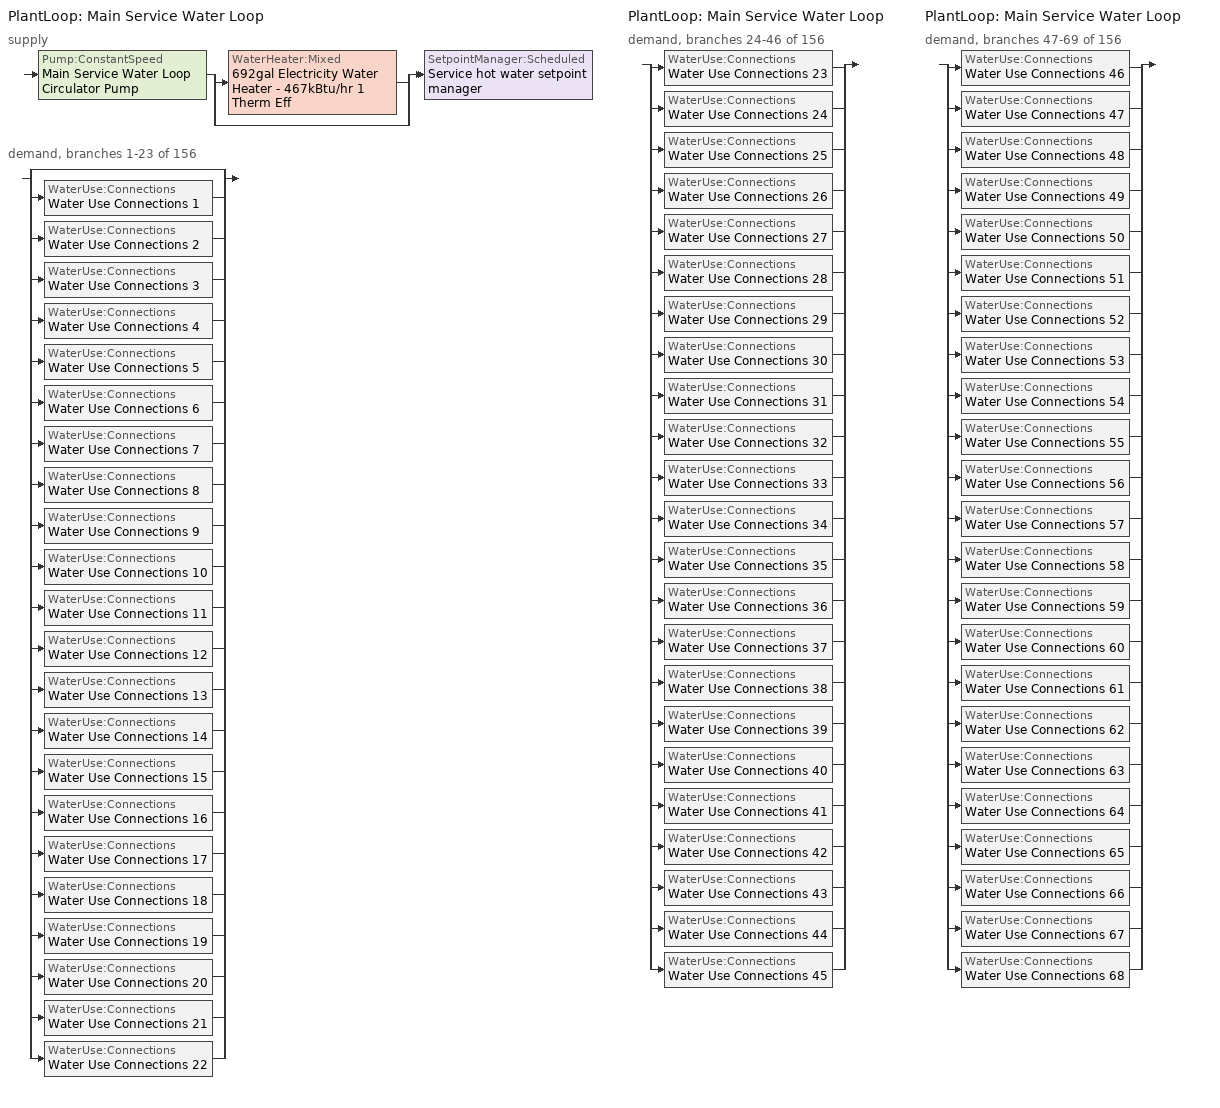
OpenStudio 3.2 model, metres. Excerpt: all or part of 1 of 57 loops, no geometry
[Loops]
PlantLoop 'Main Service Water Loop'
 supply: Pump:ConstantSpeed 'Main Service Water Loop Circulator Pump' > split
  | WaterHeater:Mixed '692gal Electricity Water Heater - 467kBtu/hr 1 Therm Eff'
  | bypass
  join > SetpointManager:Scheduled 'Service hot water setpoint manager'
 demand, branches 1-23 of 156: split
  | bypass
  | WaterUse:Connections 'Water Use Connections 1'
  | WaterUse:Connections 'Water Use Connections 2'
  | WaterUse:Connections 'Water Use Connections 3'
  | WaterUse:Connections 'Water Use Connections 4'
  | WaterUse:Connections 'Water Use Connections 5'
  | WaterUse:Connections 'Water Use Connections 6'
  | WaterUse:Connections 'Water Use Connections 7'
  | WaterUse:Connections 'Water Use Connections 8'
  | WaterUse:Connections 'Water Use Connections 9'
  | WaterUse:Connections 'Water Use Connections 10'
  | WaterUse:Connections 'Water Use Connections 11'
  | WaterUse:Connections 'Water Use Connections 12'
  | WaterUse:Connections 'Water Use Connections 13'
  | WaterUse:Connections 'Water Use Connections 14'
  | WaterUse:Connections 'Water Use Connections 15'
  | WaterUse:Connections 'Water Use Connections 16'
  | WaterUse:Connections 'Water Use Connections 17'
  | WaterUse:Connections 'Water Use Connections 18'
  | WaterUse:Connections 'Water Use Connections 19'
  | WaterUse:Connections 'Water Use Connections 20'
  | WaterUse:Connections 'Water Use Connections 21'
  | WaterUse:Connections 'Water Use Connections 22'
PlantLoop 'Main Service Water Loop'
 demand, branches 24-46 of 156: split
  | WaterUse:Connections 'Water Use Connections 23'
  | WaterUse:Connections 'Water Use Connections 24'
  | WaterUse:Connections 'Water Use Connections 25'
  | WaterUse:Connections 'Water Use Connections 26'
  | WaterUse:Connections 'Water Use Connections 27'
  | WaterUse:Connections 'Water Use Connections 28'
  | WaterUse:Connections 'Water Use Connections 29'
  | WaterUse:Connections 'Water Use Connections 30'
  | WaterUse:Connections 'Water Use Connections 31'
  | WaterUse:Connections 'Water Use Connections 32'
  | WaterUse:Connections 'Water Use Connections 33'
  | WaterUse:Connections 'Water Use Connections 34'
  | WaterUse:Connections 'Water Use Connections 35'
  | WaterUse:Connections 'Water Use Connections 36'
  | WaterUse:Connections 'Water Use Connections 37'
  | WaterUse:Connections 'Water Use Connections 38'
  | WaterUse:Connections 'Water Use Connections 39'
  | WaterUse:Connections 'Water Use Connections 40'
  | WaterUse:Connections 'Water Use Connections 41'
  | WaterUse:Connections 'Water Use Connections 42'
  | WaterUse:Connections 'Water Use Connections 43'
  | WaterUse:Connections 'Water Use Connections 44'
  | WaterUse:Connections 'Water Use Connections 45'
PlantLoop 'Main Service Water Loop'
 demand, branches 47-69 of 156: split
  | WaterUse:Connections 'Water Use Connections 46'
  | WaterUse:Connections 'Water Use Connections 47'
  | WaterUse:Connections 'Water Use Connections 48'
  | WaterUse:Connections 'Water Use Connections 49'
  | WaterUse:Connections 'Water Use Connections 50'
  | WaterUse:Connections 'Water Use Connections 51'
  | WaterUse:Connections 'Water Use Connections 52'
  | WaterUse:Connections 'Water Use Connections 53'
  | WaterUse:Connections 'Water Use Connections 54'
  | WaterUse:Connections 'Water Use Connections 55'
  | WaterUse:Connections 'Water Use Connections 56'
  | WaterUse:Connections 'Water Use Connections 57'
  | WaterUse:Connections 'Water Use Connections 58'
  | WaterUse:Connections 'Water Use Connections 59'
  | WaterUse:Connections 'Water Use Connections 60'
  | WaterUse:Connections 'Water Use Connections 61'
  | WaterUse:Connections 'Water Use Connections 62'
  | WaterUse:Connections 'Water Use Connections 63'
  | WaterUse:Connections 'Water Use Connections 64'
  | WaterUse:Connections 'Water Use Connections 65'
  | WaterUse:Connections 'Water Use Connections 66'
  | WaterUse:Connections 'Water Use Connections 67'
  | WaterUse:Connections 'Water Use Connections 68'
[PlantLoop]
Main Service Water Loop: Glycol Concentration=0; Maximum Loop Temperature {C}=60; Minimum Loop Temperature {C}=10; Plant Loop Volume {m3}=Autocalculate; Load Distribution Scheme=Optimal
[Sizing:Plant]
Main Service Water Loop: Loop Type=Heating; Design Loop Exit Temperature {C}=60; Loop Design Temperature Difference {deltaC}=5; Sizing Option=NonCoincident; Zone Timesteps in Averaging Window=1; Coincident Sizing Factor Mode=None
[SetpointManager:Scheduled]
Service hot water setpoint manager: Control Variable=Temperature; Schedule=Service Water Loop Temp - 140F
[Pump:ConstantSpeed]
Main Service Water Loop Circulator Pump: Rated Flow Rate {m3/s}=autosize; Rated Pump Head {Pa}=642383; Rated Power Consumption {W}=autosize; Motor Efficiency=0.855; Fraction of Motor Inefficiencies to Fluid Stream=0; Pump Control Type=Intermittent; Design Power Sizing Method=PowerPerFlowPerPressure; Design Electric Power per Unit Flow Rate {W/(m3/s)}=348701.1; Design Shaft Power per Unit Flow Rate per Unit Head {W-s/m3-Pa}=1.28205
[WaterHeater:Mixed]
692gal Electricity Water Heater - 467kBtu/hr 1 Therm Eff: Tank Volume {m3}=2.62062; Setpoint Temperature Schedule=Service Water Loop Temp - 140F; Deadband Temperature Difference {deltaC}=2; Maximum Temperature Limit {C}=60; Heater Control Type=Cycle; Heater Maximum Capacity {W}=136928; Heater Fuel Type=Electricity; Heater Thermal Efficiency=1; Off Cycle Parasitic Fuel Consumption Rate {W}=184.143; Off Cycle Parasitic Fuel Type=Electricity; Off Cycle Parasitic Heat Fraction to Tank=0.8; On Cycle Parasitic Fuel Consumption Rate {W}=184.143; On Cycle Parasitic Fuel Type=Electricity; On Cycle Parasitic Heat Fraction to Tank=0; Ambient Temperature Indicator=Schedule; Ambient Temperature Schedule=Water Heater Ambient Temp Schedule - 70.0f; Off Cycle Loss Coefficient to Ambient Temperature {W/K}=7.09075; On Cycle Loss Coefficient to Ambient Temperature {W/K}=7.09075; Use Side Effectiveness=1; Source Side Effectiveness=1; Use Side Design Flow Rate {m3/s}=autosize; Source Side Design Flow Rate {m3/s}=autosize; Indirect Water Heating Recovery Time {hr}=1.5; Source Side Flow Control Mode=IndirectHeatPrimarySetpoint
[WaterHeater:Sizing]
692gal Electricity Water Heater - 467kBtu/hr 1 Therm Eff: Design Mode=PeakDraw; Time Storage Can Meet Peak Draw {hr}=0.538503; Time for Tank Recovery {hr}=0; Nominal Tank Volume for Autosizing Plant Connections {m3}=1
[WaterUse:Connections] Drain Water Heat Exchanger Type=None; Drain Water Heat Exchanger Destination=Plant
Name | Water Use Equipment Name 1
Water Use Connections 1 | Basement Service Water Use 2.83gal/min
Water Use Connections 2 | Dining_flr_5 Service Water Use 0.53gal/min
Water Use Connections 3 | Er_exam1_1_flr_1 Service Water Use 0.01gal/min
Water Use Connections 4 | Er_exam1_2_flr_1 Service Water Use 0.01gal/min
Water Use Connections 5 | Er_exam1_3_flr_1 Service Water Use 0.01gal/min
Water Use Connections 6 | Er_exam1_4_flr_1 Service Water Use 0.01gal/min
Water Use Connections 7 | Er_exam3_1_flr_1 Service Water Use 0.01gal/min
Water Use Connections 8 | Er_exam3_2_flr_1 Service Water Use 0.01gal/min
Water Use Connections 9 | Er_exam3_3_flr_1 Service Water Use 0.01gal/min
Water Use Connections 10 | Er_exam3_4_flr_1 Service Water Use 0.01gal/min
Water Use Connections 11 | Er_nursestn_lobby_flr_1 Service Water Use 0.23gal/min
Water Use Connections 12 | Er_trauma1_flr_1 Service Water Use 0.01gal/min
Water Use Connections 13 | Er_trauma2_flr_1 Service Water Use 0.01gal/min
Water Use Connections 14 | Er_triage_1_flr_1 Service Water Use 0.01gal/min
Water Use Connections 15 | Er_triage_2_flr_1 Service Water Use 0.01gal/min
Water Use Connections 16 | Er_triage_3_flr_1 Service Water Use 0.01gal/min
Water Use Connections 17 | Er_triage_4_flr_1 Service Water Use 0.01gal/min
Water Use Connections 18 | Icu_flr_2 Service Water Use 0.47gal/min
Water Use Connections 19 | Icu_nursestn_lobby_flr_2 Service Water Use 0.13gal/min
Water Use Connections 20 | Ic_patroom1_1_flr_2 Service Water Use 0.01gal/min
Water Use Connections 21 | Ic_patroom1_2_flr_2 Service Water Use 0.01gal/min
Water Use Connections 22 | Ic_patroom1_3_flr_2 Service Water Use 0.01gal/min
Water Use Connections 23 | Ic_patroom1_4_flr_2 Service Water Use 0.01gal/min
Water Use Connections 24 | Ic_patroom1_5_flr_2 Service Water Use 0.01gal/min
Water Use Connections 25 | Ic_patroom2_flr_2 Service Water Use 0.01gal/min
Water Use Connections 26 | Ic_patroom3_1_flr_2 Service Water Use 0.01gal/min
Water Use Connections 27 | Ic_patroom3_2_flr_2 Service Water Use 0.01gal/min
Water Use Connections 28 | Ic_patroom3_3_flr_2 Service Water Use 0.01gal/min
Water Use Connections 29 | Ic_patroom3_4_flr_2 Service Water Use 0.01gal/min
Water Use Connections 30 | Ic_patroom3_5_flr_2 Service Water Use 0.01gal/min
Water Use Connections 31 | Ic_patroom3_6_flr_2 Service Water Use 0.01gal/min
Water Use Connections 32 | Kitchen_flr_5 Service Water Use 0.47gal/min
Water Use Connections 33 | Lab_flr_3 Service Water Use 0.2gal/min
Water Use Connections 34 | Lab_flr_4 Service Water Use 0.2gal/min
Water Use Connections 35 | Lobby_records_flr_1 Service Water Use 0.56gal/min
Water Use Connections 36 | Nursestn_lobby_flr_3 Service Water Use 0.17gal/min
Water Use Connections 37 | Nursestn_lobby_flr_4 Service Water Use 0.17gal/min
Water Use Connections 38 | Nursestn_lobby_flr_5 Service Water Use 0.2gal/min
Water Use Connections 39 | Office1_1_flr_1 Service Water Use 0.01gal/min
Water Use Connections 40 | Office1_flr_5 Service Water Use 0.03gal/min
Water Use Connections 41 | Office2_1_flr_5 Service Water Use 0.03gal/min
Water Use Connections 42 | Office2_2_flr_5 Service Water Use 0.03gal/min
Water Use Connections 43 | Office2_3_flr_5 Service Water Use 0.03gal/min
Water Use Connections 44 | Office2_4_flr_5 Service Water Use 0.03gal/min
Water Use Connections 45 | Office2_5_flr_5 Service Water Use 0.03gal/min
Water Use Connections 46 | Office3_flr_5 Service Water Use 0.03gal/min
Water Use Connections 47 | Office4_1_flr_5 Service Water Use 0.01gal/min
Water Use Connections 48 | Office4_2_flr_5 Service Water Use 0.01gal/min
Water Use Connections 49 | Office4_3_flr_5 Service Water Use 0.01gal/min
Water Use Connections 50 | Office4_4_flr_5 Service Water Use 0.01gal/min
Water Use Connections 51 | Office4_5_flr_5 Service Water Use 0.01gal/min
Water Use Connections 52 | Office4_6_flr_5 Service Water Use 0.01gal/min
Water Use Connections 53 | Office_1_2_flr_1 Service Water Use 0.01gal/min
Water Use Connections 54 | Office_1_4_flr_1 Service Water Use 0.01gal/min
Water Use Connections 55 | Office_1_5_flr_1 Service Water Use 0.01gal/min
Water Use Connections 56 | Offiice_1_3_flr_1 Service Water Use 0.01gal/min
Water Use Connections 57 | Or1_flr_2 Service Water Use 0.07gal/min
Water Use Connections 58 | Or2_1_flr_2 Service Water Use 0.07gal/min
Water Use Connections 59 | Or2_2_flr_2 Service Water Use 0.07gal/min
Water Use Connections 60 | Or2_3_flr_2 Service Water Use 0.07gal/min
Water Use Connections 61 | Or2_4_flr_2 Service Water Use 0.07gal/min
Water Use Connections 62 | Or2_5_flr_2 Service Water Use 0.07gal/min
Water Use Connections 63 | Or3_flr_2 Service Water Use 0.07gal/min
Water Use Connections 64 | Or4_flr_2 Service Water Use 0.28gal/min
Water Use Connections 65 | Or_nursestn_lobby_flr_2 Service Water Use 0.19gal/min
Water Use Connections 66 | Patroom1_10_flr_3 Service Water Use 0.01gal/min
Water Use Connections 67 | Patroom1_10_flr_4 Service Water Use 0.01gal/min
Water Use Connections 68 | Patroom1_1_flr_3 Service Water Use 0.01gal/min
[WaterUse:Equipment:Definition]
Name | Peak Flow Rate {m3/s} | Target Temperature Schedule | Sensible Fraction Schedule | Latent Fraction Schedule
Basement Service Water Use Def 2.83gal/min | 0.000178745 | Schedule Ruleset 5 | Schedule Ruleset 3 | Schedule Ruleset 4
Dining_flr_5 Service Water Use Def 0.53gal/min | 3.33065e-05 | Schedule Ruleset 8 | Schedule Ruleset 6 | Schedule Ruleset 7
Er_exam1_1_flr_1 Service Water Use Def 0.01gal/min | 6.6613e-07 | Schedule Ruleset 11 | Schedule Ruleset 9 | Schedule Ruleset 10
Er_exam1_2_flr_1 Service Water Use Def 0.01gal/min | 6.6613e-07 | Schedule Ruleset 14 | Schedule Ruleset 12 | Schedule Ruleset 13
Er_exam1_3_flr_1 Service Water Use Def 0.01gal/min | 6.6613e-07 | Schedule Ruleset 17 | Schedule Ruleset 15 | Schedule Ruleset 16
Er_exam1_4_flr_1 Service Water Use Def 0.01gal/min | 6.6613e-07 | Schedule Ruleset 20 | Schedule Ruleset 18 | Schedule Ruleset 19
Er_exam3_1_flr_1 Service Water Use Def 0.01gal/min | 6.6613e-07 | Schedule Ruleset 23 | Schedule Ruleset 21 | Schedule Ruleset 22
Er_exam3_2_flr_1 Service Water Use Def 0.01gal/min | 6.6613e-07 | Schedule Ruleset 26 | Schedule Ruleset 24 | Schedule Ruleset 25
Er_exam3_3_flr_1 Service Water Use Def 0.01gal/min | 6.6613e-07 | Schedule Ruleset 29 | Schedule Ruleset 27 | Schedule Ruleset 28
Er_exam3_4_flr_1 Service Water Use Def 0.01gal/min | 6.6613e-07 | Schedule Ruleset 32 | Schedule Ruleset 30 | Schedule Ruleset 31
Er_nursestn_lobby_flr_1 Service Water Use Def 0.23gal/min | 1.47659e-05 | Schedule Ruleset 35 | Schedule Ruleset 33 | Schedule Ruleset 34
Er_trauma1_flr_1 Service Water Use Def 0.01gal/min | 6.6613e-07 | Schedule Ruleset 38 | Schedule Ruleset 36 | Schedule Ruleset 37
Er_trauma2_flr_1 Service Water Use Def 0.01gal/min | 6.6613e-07 | Schedule Ruleset 41 | Schedule Ruleset 39 | Schedule Ruleset 40
Er_triage_1_flr_1 Service Water Use Def 0.01gal/min | 6.6613e-07 | Schedule Ruleset 44 | Schedule Ruleset 42 | Schedule Ruleset 43
Er_triage_2_flr_1 Service Water Use Def 0.01gal/min | 6.6613e-07 | Schedule Ruleset 47 | Schedule Ruleset 45 | Schedule Ruleset 46
Er_triage_3_flr_1 Service Water Use Def 0.01gal/min | 6.6613e-07 | Schedule Ruleset 50 | Schedule Ruleset 48 | Schedule Ruleset 49
Er_triage_4_flr_1 Service Water Use Def 0.01gal/min | 6.6613e-07 | Schedule Ruleset 53 | Schedule Ruleset 51 | Schedule Ruleset 52
Icu_flr_2 Service Water Use Def 0.47gal/min | 2.95394e-05 | Schedule Ruleset 56 | Schedule Ruleset 54 | Schedule Ruleset 55
Icu_nursestn_lobby_flr_2 Service Water Use Def 0.13gal/min | 7.99196e-06 | Schedule Ruleset 59 | Schedule Ruleset 57 | Schedule Ruleset 58
Ic_patroom1_1_flr_2 Service Water Use Def 0.01gal/min | 4.99598e-07 | Schedule Ruleset 62 | Schedule Ruleset 60 | Schedule Ruleset 61
Ic_patroom1_2_flr_2 Service Water Use Def 0.01gal/min | 4.99598e-07 | Schedule Ruleset 65 | Schedule Ruleset 63 | Schedule Ruleset 64
Ic_patroom1_3_flr_2 Service Water Use Def 0.01gal/min | 4.99598e-07 | Schedule Ruleset 68 | Schedule Ruleset 66 | Schedule Ruleset 67
Ic_patroom1_4_flr_2 Service Water Use Def 0.01gal/min | 4.99598e-07 | Schedule Ruleset 71 | Schedule Ruleset 69 | Schedule Ruleset 70
Ic_patroom1_5_flr_2 Service Water Use Def 0.01gal/min | 4.99598e-07 | Schedule Ruleset 74 | Schedule Ruleset 72 | Schedule Ruleset 73
Ic_patroom2_flr_2 Service Water Use Def 0.01gal/min | 6.6613e-07 | Schedule Ruleset 77 | Schedule Ruleset 75 | Schedule Ruleset 76
Ic_patroom3_1_flr_2 Service Water Use Def 0.01gal/min | 4.99598e-07 | Schedule Ruleset 80 | Schedule Ruleset 78 | Schedule Ruleset 79
Ic_patroom3_2_flr_2 Service Water Use Def 0.01gal/min | 4.98997e-07 | Schedule Ruleset 83 | Schedule Ruleset 81 | Schedule Ruleset 82
Ic_patroom3_3_flr_2 Service Water Use Def 0.01gal/min | 4.99598e-07 | Schedule Ruleset 86 | Schedule Ruleset 84 | Schedule Ruleset 85
Ic_patroom3_4_flr_2 Service Water Use Def 0.01gal/min | 4.99598e-07 | Schedule Ruleset 89 | Schedule Ruleset 87 | Schedule Ruleset 88
Ic_patroom3_5_flr_2 Service Water Use Def 0.01gal/min | 4.99598e-07 | Schedule Ruleset 92 | Schedule Ruleset 90 | Schedule Ruleset 91
Ic_patroom3_6_flr_2 Service Water Use Def 0.01gal/min | 4.99598e-07 | Schedule Ruleset 95 | Schedule Ruleset 93 | Schedule Ruleset 94
Kitchen_flr_5 Service Water Use Def 0.47gal/min | 2.96058e-05 | Schedule Ruleset 98 | Schedule Ruleset 96 | Schedule Ruleset 97
Lab_flr_3 Service Water Use Def 0.2gal/min | 1.26565e-05 | Schedule Ruleset 101 | Schedule Ruleset 99 | Schedule Ruleset 100
Lab_flr_4 Service Water Use Def 0.2gal/min | 1.26565e-05 | Schedule Ruleset 104 | Schedule Ruleset 102 | Schedule Ruleset 103
Lobby_records_flr_1 Service Water Use Def 0.56gal/min | 3.52488e-05 | Schedule Ruleset 107 | Schedule Ruleset 105 | Schedule Ruleset 106
Nursestn_lobby_flr_3 Service Water Use Def 0.17gal/min | 1.08246e-05 | Schedule Ruleset 110 | Schedule Ruleset 108 | Schedule Ruleset 109
Nursestn_lobby_flr_4 Service Water Use Def 0.17gal/min | 1.08246e-05 | Schedule Ruleset 113 | Schedule Ruleset 111 | Schedule Ruleset 112
Nursestn_lobby_flr_5 Service Water Use Def 0.2gal/min | 1.24344e-05 | Schedule Ruleset 116 | Schedule Ruleset 114 | Schedule Ruleset 115
Office1_1_flr_1 Service Water Use Def 0.01gal/min | 3.33065e-07 | Schedule Ruleset 119 | Schedule Ruleset 117 | Schedule Ruleset 118
Office1_flr_5 Service Water Use Def 0.03gal/min | 1.66576e-06 | Schedule Ruleset 122 | Schedule Ruleset 120 | Schedule Ruleset 121
Office2_1_flr_5 Service Water Use Def 0.03gal/min | 1.66489e-06 | Schedule Ruleset 125 | Schedule Ruleset 123 | Schedule Ruleset 124
Office2_2_flr_5 Service Water Use Def 0.03gal/min | 1.66489e-06 | Schedule Ruleset 128 | Schedule Ruleset 126 | Schedule Ruleset 127
Office2_3_flr_5 Service Water Use Def 0.03gal/min | 1.66489e-06 | Schedule Ruleset 131 | Schedule Ruleset 129 | Schedule Ruleset 130
Office2_4_flr_5 Service Water Use Def 0.03gal/min | 1.66489e-06 | Schedule Ruleset 134 | Schedule Ruleset 132 | Schedule Ruleset 133
Office2_5_flr_5 Service Water Use Def 0.03gal/min | 1.66664e-06 | Schedule Ruleset 137 | Schedule Ruleset 135 | Schedule Ruleset 136
Office3_flr_5 Service Water Use Def 0.03gal/min | 1.66533e-06 | Schedule Ruleset 140 | Schedule Ruleset 138 | Schedule Ruleset 139
Office4_1_flr_5 Service Water Use Def 0.01gal/min | 3.33065e-07 | Schedule Ruleset 143 | Schedule Ruleset 141 | Schedule Ruleset 142
Office4_2_flr_5 Service Water Use Def 0.01gal/min | 3.33065e-07 | Schedule Ruleset 146 | Schedule Ruleset 144 | Schedule Ruleset 145
Office4_3_flr_5 Service Water Use Def 0.01gal/min | 3.33065e-07 | Schedule Ruleset 149 | Schedule Ruleset 147 | Schedule Ruleset 148
Office4_4_flr_5 Service Water Use Def 0.01gal/min | 3.33065e-07 | Schedule Ruleset 152 | Schedule Ruleset 150 | Schedule Ruleset 151
Office4_5_flr_5 Service Water Use Def 0.01gal/min | 3.33065e-07 | Schedule Ruleset 155 | Schedule Ruleset 153 | Schedule Ruleset 154
Office4_6_flr_5 Service Water Use Def 0.01gal/min | 3.33065e-07 | Schedule Ruleset 158 | Schedule Ruleset 156 | Schedule Ruleset 157
Office_1_2_flr_1 Service Water Use Def 0.01gal/min | 3.33065e-07 | Schedule Ruleset 161 | Schedule Ruleset 159 | Schedule Ruleset 160
Office_1_4_flr_1 Service Water Use Def 0.01gal/min | 3.33065e-07 | Schedule Ruleset 164 | Schedule Ruleset 162 | Schedule Ruleset 163
Office_1_5_flr_1 Service Water Use Def 0.01gal/min | 3.33666e-07 | Schedule Ruleset 167 | Schedule Ruleset 165 | Schedule Ruleset 166
Offiice_1_3_flr_1 Service Water Use Def 0.01gal/min | 3.33065e-07 | Schedule Ruleset 170 | Schedule Ruleset 168 | Schedule Ruleset 169
Or1_flr_2 Service Water Use Def 0.07gal/min | 4.44087e-06 | Schedule Ruleset 173 | Schedule Ruleset 171 | Schedule Ruleset 172
Or2_1_flr_2 Service Water Use Def 0.07gal/min | 4.44087e-06 | Schedule Ruleset 176 | Schedule Ruleset 174 | Schedule Ruleset 175
Or2_2_flr_2 Service Water Use Def 0.07gal/min | 4.44087e-06 | Schedule Ruleset 179 | Schedule Ruleset 177 | Schedule Ruleset 178
Or2_3_flr_2 Service Water Use Def 0.07gal/min | 4.44087e-06 | Schedule Ruleset 182 | Schedule Ruleset 180 | Schedule Ruleset 181
Or2_4_flr_2 Service Water Use Def 0.07gal/min | 4.44087e-06 | Schedule Ruleset 185 | Schedule Ruleset 183 | Schedule Ruleset 184
Or2_5_flr_2 Service Water Use Def 0.07gal/min | 4.44087e-06 | Schedule Ruleset 188 | Schedule Ruleset 186 | Schedule Ruleset 187
Or3_flr_2 Service Water Use Def 0.07gal/min | 4.44087e-06 | Schedule Ruleset 191 | Schedule Ruleset 189 | Schedule Ruleset 190
Or4_flr_2 Service Water Use Def 0.28gal/min | 1.77635e-05 | Schedule Ruleset 194 | Schedule Ruleset 192 | Schedule Ruleset 193
Or_nursestn_lobby_flr_2 Service Water Use Def 0.19gal/min | 1.21014e-05 | Schedule Ruleset 197 | Schedule Ruleset 195 | Schedule Ruleset 196
Patroom1_10_flr_3 Service Water Use Def 0.01gal/min | 4.99598e-07 | Schedule Ruleset 200 | Schedule Ruleset 198 | Schedule Ruleset 199
Patroom1_10_flr_4 Service Water Use Def 0.01gal/min | 4.99598e-07 | Schedule Ruleset 203 | Schedule Ruleset 201 | Schedule Ruleset 202
Patroom1_1_flr_3 Service Water Use Def 0.01gal/min | 4.99598e-07 | Schedule Ruleset 206 | Schedule Ruleset 204 | Schedule Ruleset 205
[WaterUse:Equipment]
Name | Water Use Equipment Definition | Space | Flow Rate Fraction Schedule
Basement Service Water Use 2.83gal/min | Basement Service Water Use Def 2.83gal/min | Basement | NECB-A-Service Water Heating
Dining_flr_5 Service Water Use 0.53gal/min | Dining_flr_5 Service Water Use Def 0.53gal/min | Dining_Flr_5 | NECB-B-Service Water Heating
Er_exam1_1_flr_1 Service Water Use 0.01gal/min | Er_exam1_1_flr_1 Service Water Use Def 0.01gal/min | ER_Exam1_1_Flr_1 | NECB-C-Service Water Heating
Er_exam1_2_flr_1 Service Water Use 0.01gal/min | Er_exam1_2_flr_1 Service Water Use Def 0.01gal/min | ER_Exam1_2_Flr_1 | NECB-C-Service Water Heating
Er_exam1_3_flr_1 Service Water Use 0.01gal/min | Er_exam1_3_flr_1 Service Water Use Def 0.01gal/min | ER_Exam1_3_Flr_1 | NECB-C-Service Water Heating
Er_exam1_4_flr_1 Service Water Use 0.01gal/min | Er_exam1_4_flr_1 Service Water Use Def 0.01gal/min | ER_Exam1_4_Flr_1 | NECB-C-Service Water Heating
Er_exam3_1_flr_1 Service Water Use 0.01gal/min | Er_exam3_1_flr_1 Service Water Use Def 0.01gal/min | ER_Exam3_1_Flr_1 | NECB-C-Service Water Heating
Er_exam3_2_flr_1 Service Water Use 0.01gal/min | Er_exam3_2_flr_1 Service Water Use Def 0.01gal/min | ER_Exam3_2_Flr_1 | NECB-C-Service Water Heating
Er_exam3_3_flr_1 Service Water Use 0.01gal/min | Er_exam3_3_flr_1 Service Water Use Def 0.01gal/min | ER_Exam3_3_Flr_1 | NECB-C-Service Water Heating
Er_exam3_4_flr_1 Service Water Use 0.01gal/min | Er_exam3_4_flr_1 Service Water Use Def 0.01gal/min | ER_Exam3_4_Flr_1 | NECB-C-Service Water Heating
Er_nursestn_lobby_flr_1 Service Water Use 0.23gal/min | Er_nursestn_lobby_flr_1 Service Water Use Def 0.23gal/min | ER_NurseStn_Lobby_Flr_1 | NECB-H-Service Water Heating
Er_trauma1_flr_1 Service Water Use 0.01gal/min | Er_trauma1_flr_1 Service Water Use Def 0.01gal/min | ER_Trauma1_Flr_1 | NECB-C-Service Water Heating
Er_trauma2_flr_1 Service Water Use 0.01gal/min | Er_trauma2_flr_1 Service Water Use Def 0.01gal/min | ER_Trauma2_Flr_1 | NECB-C-Service Water Heating
Er_triage_1_flr_1 Service Water Use 0.01gal/min | Er_triage_1_flr_1 Service Water Use Def 0.01gal/min | ER_Triage_1_Flr_1 | NECB-C-Service Water Heating
Er_triage_2_flr_1 Service Water Use 0.01gal/min | Er_triage_2_flr_1 Service Water Use Def 0.01gal/min | ER_Triage_2_Flr_1 | NECB-C-Service Water Heating
Er_triage_3_flr_1 Service Water Use 0.01gal/min | Er_triage_3_flr_1 Service Water Use Def 0.01gal/min | ER_Triage_3_Flr_1 | NECB-C-Service Water Heating
Er_triage_4_flr_1 Service Water Use 0.01gal/min | Er_triage_4_flr_1 Service Water Use Def 0.01gal/min | ER_Triage_4_Flr_1 | NECB-C-Service Water Heating
Icu_flr_2 Service Water Use 0.47gal/min | Icu_flr_2 Service Water Use Def 0.47gal/min | ICU_Flr_2 | NECB-H-Service Water Heating
Icu_nursestn_lobby_flr_2 Service Water Use 0.13gal/min | Icu_nursestn_lobby_flr_2 Service Water Use Def 0.13gal/min | ICU_NurseStn_Lobby_Flr_2 | NECB-H-Service Water Heating
Ic_patroom1_1_flr_2 Service Water Use 0.01gal/min | Ic_patroom1_1_flr_2 Service Water Use Def 0.01gal/min | IC_PatRoom1_1_Flr_2 | NECB-H-Service Water Heating
Ic_patroom1_2_flr_2 Service Water Use 0.01gal/min | Ic_patroom1_2_flr_2 Service Water Use Def 0.01gal/min | IC_PatRoom1_2_Flr_2 | NECB-H-Service Water Heating
Ic_patroom1_3_flr_2 Service Water Use 0.01gal/min | Ic_patroom1_3_flr_2 Service Water Use Def 0.01gal/min | IC_PatRoom1_3_Flr_2 | NECB-H-Service Water Heating
Ic_patroom1_4_flr_2 Service Water Use 0.01gal/min | Ic_patroom1_4_flr_2 Service Water Use Def 0.01gal/min | IC_PatRoom1_4_Flr_2 | NECB-H-Service Water Heating
Ic_patroom1_5_flr_2 Service Water Use 0.01gal/min | Ic_patroom1_5_flr_2 Service Water Use Def 0.01gal/min | IC_PatRoom1_5_Flr_2 | NECB-H-Service Water Heating
Ic_patroom2_flr_2 Service Water Use 0.01gal/min | Ic_patroom2_flr_2 Service Water Use Def 0.01gal/min | IC_PatRoom2_Flr_2 | NECB-H-Service Water Heating
Ic_patroom3_1_flr_2 Service Water Use 0.01gal/min | Ic_patroom3_1_flr_2 Service Water Use Def 0.01gal/min | IC_PatRoom3_1_Flr_2 | NECB-H-Service Water Heating
Ic_patroom3_2_flr_2 Service Water Use 0.01gal/min | Ic_patroom3_2_flr_2 Service Water Use Def 0.01gal/min | IC_PatRoom3_2_Flr_2 | NECB-H-Service Water Heating
Ic_patroom3_3_flr_2 Service Water Use 0.01gal/min | Ic_patroom3_3_flr_2 Service Water Use Def 0.01gal/min | IC_PatRoom3_3_Flr_2 | NECB-H-Service Water Heating
Ic_patroom3_4_flr_2 Service Water Use 0.01gal/min | Ic_patroom3_4_flr_2 Service Water Use Def 0.01gal/min | IC_PatRoom3_4_Flr_2 | NECB-H-Service Water Heating
Ic_patroom3_5_flr_2 Service Water Use 0.01gal/min | Ic_patroom3_5_flr_2 Service Water Use Def 0.01gal/min | IC_PatRoom3_5_Flr_2 | NECB-H-Service Water Heating
Ic_patroom3_6_flr_2 Service Water Use 0.01gal/min | Ic_patroom3_6_flr_2 Service Water Use Def 0.01gal/min | IC_PatRoom3_6_Flr_2 | NECB-H-Service Water Heating
Kitchen_flr_5 Service Water Use 0.47gal/min | Kitchen_flr_5 Service Water Use Def 0.47gal/min | Kitchen_Flr_5 | NECB-B-Service Water Heating
Lab_flr_3 Service Water Use 0.2gal/min | Lab_flr_3 Service Water Use Def 0.2gal/min | Lab_Flr_3 | NECB-A-Service Water Heating
Lab_flr_4 Service Water Use 0.2gal/min | Lab_flr_4 Service Water Use Def 0.2gal/min | Lab_Flr_4 | NECB-A-Service Water Heating
Lobby_records_flr_1 Service Water Use 0.56gal/min | Lobby_records_flr_1 Service Water Use Def 0.56gal/min | Lobby_Records_Flr_1 | NECB-A-Service Water Heating
Nursestn_lobby_flr_3 Service Water Use 0.17gal/min | Nursestn_lobby_flr_3 Service Water Use Def 0.17gal/min | NurseStn_Lobby_Flr_3 | NECB-H-Service Water Heating
Nursestn_lobby_flr_4 Service Water Use 0.17gal/min | Nursestn_lobby_flr_4 Service Water Use Def 0.17gal/min | NurseStn_Lobby_Flr_4 | NECB-H-Service Water Heating
Nursestn_lobby_flr_5 Service Water Use 0.2gal/min | Nursestn_lobby_flr_5 Service Water Use Def 0.2gal/min | NurseStn_Lobby_Flr_5 | NECB-H-Service Water Heating
Office1_1_flr_1 Service Water Use 0.01gal/min | Office1_1_flr_1 Service Water Use Def 0.01gal/min | Office1_1_Flr_1 | NECB-A-Service Water Heating
Office1_flr_5 Service Water Use 0.03gal/min | Office1_flr_5 Service Water Use Def 0.03gal/min | Office1_Flr_5 | NECB-A-Service Water Heating
Office2_1_flr_5 Service Water Use 0.03gal/min | Office2_1_flr_5 Service Water Use Def 0.03gal/min | Office2_1_Flr_5 | NECB-A-Service Water Heating
Office2_2_flr_5 Service Water Use 0.03gal/min | Office2_2_flr_5 Service Water Use Def 0.03gal/min | Office2_2_Flr_5 | NECB-A-Service Water Heating
Office2_3_flr_5 Service Water Use 0.03gal/min | Office2_3_flr_5 Service Water Use Def 0.03gal/min | Office2_3_Flr_5 | NECB-A-Service Water Heating
Office2_4_flr_5 Service Water Use 0.03gal/min | Office2_4_flr_5 Service Water Use Def 0.03gal/min | Office2_4_Flr_5 | NECB-A-Service Water Heating
Office2_5_flr_5 Service Water Use 0.03gal/min | Office2_5_flr_5 Service Water Use Def 0.03gal/min | Office2_5_Flr_5 | NECB-A-Service Water Heating
Office3_flr_5 Service Water Use 0.03gal/min | Office3_flr_5 Service Water Use Def 0.03gal/min | Office3_Flr_5 | NECB-A-Service Water Heating
Office4_1_flr_5 Service Water Use 0.01gal/min | Office4_1_flr_5 Service Water Use Def 0.01gal/min | Office4_1_Flr_5 | NECB-A-Service Water Heating
Office4_2_flr_5 Service Water Use 0.01gal/min | Office4_2_flr_5 Service Water Use Def 0.01gal/min | Office4_2_Flr_5 | NECB-A-Service Water Heating
Office4_3_flr_5 Service Water Use 0.01gal/min | Office4_3_flr_5 Service Water Use Def 0.01gal/min | Office4_3_Flr_5 | NECB-A-Service Water Heating
Office4_4_flr_5 Service Water Use 0.01gal/min | Office4_4_flr_5 Service Water Use Def 0.01gal/min | Office4_4_Flr_5 | NECB-A-Service Water Heating
Office4_5_flr_5 Service Water Use 0.01gal/min | Office4_5_flr_5 Service Water Use Def 0.01gal/min | Office4_5_Flr_5 | NECB-A-Service Water Heating
Office4_6_flr_5 Service Water Use 0.01gal/min | Office4_6_flr_5 Service Water Use Def 0.01gal/min | Office4_6_Flr_5 | NECB-A-Service Water Heating
Office_1_2_flr_1 Service Water Use 0.01gal/min | Office_1_2_flr_1 Service Water Use Def 0.01gal/min | Office_1_2_Flr_1 | NECB-A-Service Water Heating
Office_1_4_flr_1 Service Water Use 0.01gal/min | Office_1_4_flr_1 Service Water Use Def 0.01gal/min | Office_1_4_Flr_1 | NECB-A-Service Water Heating
Office_1_5_flr_1 Service Water Use 0.01gal/min | Office_1_5_flr_1 Service Water Use Def 0.01gal/min | Office_1_5_Flr_1 | NECB-A-Service Water Heating
Offiice_1_3_flr_1 Service Water Use 0.01gal/min | Offiice_1_3_flr_1 Service Water Use Def 0.01gal/min | Offiice_1_3_Flr_1 | NECB-A-Service Water Heating
Or1_flr_2 Service Water Use 0.07gal/min | Or1_flr_2 Service Water Use Def 0.07gal/min | OR1_Flr_2 | NECB-H-Service Water Heating
Or2_1_flr_2 Service Water Use 0.07gal/min | Or2_1_flr_2 Service Water Use Def 0.07gal/min | OR2_1_Flr_2 | NECB-H-Service Water Heating
Or2_2_flr_2 Service Water Use 0.07gal/min | Or2_2_flr_2 Service Water Use Def 0.07gal/min | OR2_2_Flr_2 | NECB-H-Service Water Heating
Or2_3_flr_2 Service Water Use 0.07gal/min | Or2_3_flr_2 Service Water Use Def 0.07gal/min | OR2_3_Flr_2 | NECB-H-Service Water Heating
Or2_4_flr_2 Service Water Use 0.07gal/min | Or2_4_flr_2 Service Water Use Def 0.07gal/min | OR2_4_Flr_2 | NECB-H-Service Water Heating
Or2_5_flr_2 Service Water Use 0.07gal/min | Or2_5_flr_2 Service Water Use Def 0.07gal/min | OR2_5_Flr_2 | NECB-H-Service Water Heating
Or3_flr_2 Service Water Use 0.07gal/min | Or3_flr_2 Service Water Use Def 0.07gal/min | OR3_Flr_2 | NECB-H-Service Water Heating
Or4_flr_2 Service Water Use 0.28gal/min | Or4_flr_2 Service Water Use Def 0.28gal/min | OR4_Flr_2 | NECB-H-Service Water Heating
Or_nursestn_lobby_flr_2 Service Water Use 0.19gal/min | Or_nursestn_lobby_flr_2 Service Water Use Def 0.19gal/min | OR_NurseStn_Lobby_Flr_2 | NECB-H-Service Water Heating
Patroom1_10_flr_3 Service Water Use 0.01gal/min | Patroom1_10_flr_3 Service Water Use Def 0.01gal/min | PatRoom1_10_Flr_3 | NECB-H-Service Water Heating
Patroom1_10_flr_4 Service Water Use 0.01gal/min | Patroom1_10_flr_4 Service Water Use Def 0.01gal/min | PatRoom1_10_Flr_4 | NECB-H-Service Water Heating
Patroom1_1_flr_3 Service Water Use 0.01gal/min | Patroom1_1_flr_3 Service Water Use Def 0.01gal/min | PatRoom1_1_Flr_3 | NECB-H-Service Water Heating
[Schedule:Ruleset]
Name | Default Day Schedule
Service Water Loop Temp - 140F | Service Water Loop Temp - 140F Default
Water Heater Ambient Temp Schedule - 70.0f | Water Heater Ambient Temp Schedule - 70.0f Default
Schedule Ruleset 3 | Schedule Day 7
Schedule Ruleset 4 | Schedule Day 8
Schedule Ruleset 5 | Schedule Day 9
NECB-A-Service Water Heating | NECB-A-Service Water Heating Default
Schedule Ruleset 6 | Schedule Day 10
Schedule Ruleset 7 | Schedule Day 11
Schedule Ruleset 8 | Schedule Day 12
NECB-B-Service Water Heating | NECB-B-Service Water Heating Default
Schedule Ruleset 9 | Schedule Day 13
Schedule Ruleset 10 | Schedule Day 14
Schedule Ruleset 11 | Schedule Day 15
NECB-C-Service Water Heating | NECB-C-Service Water Heating Default
Schedule Ruleset 12 | Schedule Day 16
Schedule Ruleset 13 | Schedule Day 17
Schedule Ruleset 14 | Schedule Day 18
Schedule Ruleset 15 | Schedule Day 19
Schedule Ruleset 16 | Schedule Day 20
Schedule Ruleset 17 | Schedule Day 21
Schedule Ruleset 18 | Schedule Day 22
Schedule Ruleset 19 | Schedule Day 23
Schedule Ruleset 20 | Schedule Day 24
Schedule Ruleset 21 | Schedule Day 25
Schedule Ruleset 22 | Schedule Day 26
Schedule Ruleset 23 | Schedule Day 27
Schedule Ruleset 24 | Schedule Day 28
Schedule Ruleset 25 | Schedule Day 29
Schedule Ruleset 26 | Schedule Day 30
Schedule Ruleset 27 | Schedule Day 31
Schedule Ruleset 28 | Schedule Day 32
Schedule Ruleset 29 | Schedule Day 33
Schedule Ruleset 30 | Schedule Day 34
Schedule Ruleset 31 | Schedule Day 35
Schedule Ruleset 32 | Schedule Day 36
Schedule Ruleset 33 | Schedule Day 37
Schedule Ruleset 34 | Schedule Day 38
Schedule Ruleset 35 | Schedule Day 39
NECB-H-Service Water Heating | NECB-H-Service Water Heating Default
Schedule Ruleset 36 | Schedule Day 40
Schedule Ruleset 37 | Schedule Day 41
Schedule Ruleset 38 | Schedule Day 42
Schedule Ruleset 39 | Schedule Day 43
Schedule Ruleset 40 | Schedule Day 44
Schedule Ruleset 41 | Schedule Day 45
Schedule Ruleset 42 | Schedule Day 46
Schedule Ruleset 43 | Schedule Day 47
Schedule Ruleset 44 | Schedule Day 48
Schedule Ruleset 45 | Schedule Day 49
Schedule Ruleset 46 | Schedule Day 50
Schedule Ruleset 47 | Schedule Day 51
Schedule Ruleset 48 | Schedule Day 52
Schedule Ruleset 49 | Schedule Day 53
Schedule Ruleset 50 | Schedule Day 54
Schedule Ruleset 51 | Schedule Day 55
Schedule Ruleset 52 | Schedule Day 56
Schedule Ruleset 53 | Schedule Day 57
Schedule Ruleset 54 | Schedule Day 58
Schedule Ruleset 55 | Schedule Day 59
Schedule Ruleset 56 | Schedule Day 60
Schedule Ruleset 57 | Schedule Day 61
Schedule Ruleset 58 | Schedule Day 62
Schedule Ruleset 59 | Schedule Day 63
Schedule Ruleset 60 | Schedule Day 64
Schedule Ruleset 61 | Schedule Day 65
Schedule Ruleset 62 | Schedule Day 66
Schedule Ruleset 63 | Schedule Day 67
Schedule Ruleset 64 | Schedule Day 68
Schedule Ruleset 65 | Schedule Day 69
Schedule Ruleset 66 | Schedule Day 70
Schedule Ruleset 67 | Schedule Day 71
Schedule Ruleset 68 | Schedule Day 72
Schedule Ruleset 69 | Schedule Day 73
Schedule Ruleset 70 | Schedule Day 74
Schedule Ruleset 71 | Schedule Day 75
Schedule Ruleset 72 | Schedule Day 76
Schedule Ruleset 73 | Schedule Day 77
Schedule Ruleset 74 | Schedule Day 78
Schedule Ruleset 75 | Schedule Day 79
Schedule Ruleset 76 | Schedule Day 80
Schedule Ruleset 77 | Schedule Day 81
Schedule Ruleset 78 | Schedule Day 82
Schedule Ruleset 79 | Schedule Day 83
Schedule Ruleset 80 | Schedule Day 84
Schedule Ruleset 81 | Schedule Day 85
Schedule Ruleset 82 | Schedule Day 86
Schedule Ruleset 83 | Schedule Day 87
Schedule Ruleset 84 | Schedule Day 88
Schedule Ruleset 85 | Schedule Day 89
Schedule Ruleset 86 | Schedule Day 90
Schedule Ruleset 87 | Schedule Day 91
Schedule Ruleset 88 | Schedule Day 92
Schedule Ruleset 89 | Schedule Day 93
Schedule Ruleset 90 | Schedule Day 94
Schedule Ruleset 91 | Schedule Day 95
Schedule Ruleset 92 | Schedule Day 96
Schedule Ruleset 93 | Schedule Day 97
Schedule Ruleset 94 | Schedule Day 98
Schedule Ruleset 95 | Schedule Day 99
Schedule Ruleset 96 | Schedule Day 100
Schedule Ruleset 97 | Schedule Day 101
Schedule Ruleset 98 | Schedule Day 102
Schedule Ruleset 99 | Schedule Day 103
Schedule Ruleset 100 | Schedule Day 104
Schedule Ruleset 101 | Schedule Day 105
Schedule Ruleset 102 | Schedule Day 106
Schedule Ruleset 103 | Schedule Day 107
Schedule Ruleset 104 | Schedule Day 108
Schedule Ruleset 105 | Schedule Day 109
Schedule Ruleset 106 | Schedule Day 110
Schedule Ruleset 107 | Schedule Day 111
Schedule Ruleset 108 | Schedule Day 112
Schedule Ruleset 109 | Schedule Day 113
Schedule Ruleset 110 | Schedule Day 114
Schedule Ruleset 111 | Schedule Day 115
Schedule Ruleset 112 | Schedule Day 116
Schedule Ruleset 113 | Schedule Day 117
Schedule Ruleset 114 | Schedule Day 118
Schedule Ruleset 115 | Schedule Day 119
Schedule Ruleset 116 | Schedule Day 120
Schedule Ruleset 117 | Schedule Day 121
Schedule Ruleset 118 | Schedule Day 122
Schedule Ruleset 119 | Schedule Day 123
Schedule Ruleset 120 | Schedule Day 124
Schedule Ruleset 121 | Schedule Day 125
Schedule Ruleset 122 | Schedule Day 126
Schedule Ruleset 123 | Schedule Day 127
Schedule Ruleset 124 | Schedule Day 128
Schedule Ruleset 125 | Schedule Day 129
Schedule Ruleset 126 | Schedule Day 130
Schedule Ruleset 127 | Schedule Day 131
Schedule Ruleset 128 | Schedule Day 132
Schedule Ruleset 129 | Schedule Day 133
Schedule Ruleset 130 | Schedule Day 134
Schedule Ruleset 131 | Schedule Day 135
Schedule Ruleset 132 | Schedule Day 136
Schedule Ruleset 133 | Schedule Day 137
Schedule Ruleset 134 | Schedule Day 138
Schedule Ruleset 135 | Schedule Day 139
Schedule Ruleset 136 | Schedule Day 140
Schedule Ruleset 137 | Schedule Day 141
Schedule Ruleset 138 | Schedule Day 142
Schedule Ruleset 139 | Schedule Day 143
Schedule Ruleset 140 | Schedule Day 144
Schedule Ruleset 141 | Schedule Day 145
Schedule Ruleset 142 | Schedule Day 146
Schedule Ruleset 143 | Schedule Day 147
Schedule Ruleset 144 | Schedule Day 148
Schedule Ruleset 145 | Schedule Day 149
Schedule Ruleset 146 | Schedule Day 150
Schedule Ruleset 147 | Schedule Day 151
Schedule Ruleset 148 | Schedule Day 152
Schedule Ruleset 149 | Schedule Day 153
Schedule Ruleset 150 | Schedule Day 154
Schedule Ruleset 151 | Schedule Day 155
Schedule Ruleset 152 | Schedule Day 156
Schedule Ruleset 153 | Schedule Day 157
Schedule Ruleset 154 | Schedule Day 158
Schedule Ruleset 155 | Schedule Day 159
Schedule Ruleset 156 | Schedule Day 160
Schedule Ruleset 157 | Schedule Day 161
Schedule Ruleset 158 | Schedule Day 162
Schedule Ruleset 159 | Schedule Day 163
Schedule Ruleset 160 | Schedule Day 164
Schedule Ruleset 161 | Schedule Day 165
Schedule Ruleset 162 | Schedule Day 166
Schedule Ruleset 163 | Schedule Day 167
Schedule Ruleset 164 | Schedule Day 168
Schedule Ruleset 165 | Schedule Day 169
Schedule Ruleset 166 | Schedule Day 170
Schedule Ruleset 167 | Schedule Day 171
Schedule Ruleset 168 | Schedule Day 172
Schedule Ruleset 169 | Schedule Day 173
Schedule Ruleset 170 | Schedule Day 174
Schedule Ruleset 171 | Schedule Day 175
Schedule Ruleset 172 | Schedule Day 176
Schedule Ruleset 173 | Schedule Day 177
Schedule Ruleset 174 | Schedule Day 178
Schedule Ruleset 175 | Schedule Day 179
Schedule Ruleset 176 | Schedule Day 180
Schedule Ruleset 177 | Schedule Day 181
Schedule Ruleset 178 | Schedule Day 182
Schedule Ruleset 179 | Schedule Day 183
Schedule Ruleset 180 | Schedule Day 184
Schedule Ruleset 181 | Schedule Day 185
Schedule Ruleset 182 | Schedule Day 186
Schedule Ruleset 183 | Schedule Day 187
Schedule Ruleset 184 | Schedule Day 188
Schedule Ruleset 185 | Schedule Day 189
Schedule Ruleset 186 | Schedule Day 190
Schedule Ruleset 187 | Schedule Day 191
Schedule Ruleset 188 | Schedule Day 192
Schedule Ruleset 189 | Schedule Day 193
Schedule Ruleset 190 | Schedule Day 194
Schedule Ruleset 191 | Schedule Day 195
Schedule Ruleset 192 | Schedule Day 196
Schedule Ruleset 193 | Schedule Day 197
Schedule Ruleset 194 | Schedule Day 198
Schedule Ruleset 195 | Schedule Day 199
Schedule Ruleset 196 | Schedule Day 200
Schedule Ruleset 197 | Schedule Day 201
Schedule Ruleset 198 | Schedule Day 202
Schedule Ruleset 199 | Schedule Day 203
Schedule Ruleset 200 | Schedule Day 204
Schedule Ruleset 201 | Schedule Day 205
Schedule Ruleset 202 | Schedule Day 206
Schedule Ruleset 203 | Schedule Day 207
Schedule Ruleset 204 | Schedule Day 208
Schedule Ruleset 205 | Schedule Day 209
Schedule Ruleset 206 | Schedule Day 210
[Schedule:Day]
Service Water Loop Temp - 140F Default; Schedule Day 9; Schedule Day 12; Schedule Day 15; Schedule Day 18; Schedule Day 21; Schedule Day 24; Schedule Day 27; Schedule Day 30; Schedule Day 33; Schedule Day 36; Schedule Day 39; Schedule Day 42; Schedule Day 45; Schedule Day 48; Schedule Day 51; Schedule Day 54; Schedule Day 57; Schedule Day 60; Schedule Day 63; Schedule Day 66; Schedule Day 69; Schedule Day 72; Schedule Day 75; Schedule Day 78; Schedule Day 81; Schedule Day 84; Schedule Day 87; Schedule Day 90; Schedule Day 93; Schedule Day 96; Schedule Day 99; Schedule Day 102; Schedule Day 105; Schedule Day 108; Schedule Day 111; Schedule Day 114; Schedule Day 117; Schedule Day 120; Schedule Day 123; Schedule Day 126; Schedule Day 129; Schedule Day 132; Schedule Day 135; Schedule Day 138; Schedule Day 141; Schedule Day 144; Schedule Day 147; Schedule Day 150; Schedule Day 153; Schedule Day 156; Schedule Day 159; Schedule Day 162; Schedule Day 165; Schedule Day 168; Schedule Day 171; Schedule Day 174; Schedule Day 177; Schedule Day 180; Schedule Day 183; Schedule Day 186; Schedule Day 189; Schedule Day 192; Schedule Day 195; Schedule Day 198; Schedule Day 201; Schedule Day 204; Schedule Day 207; Schedule Day 210: 24, 0, 60
Water Heater Ambient Temp Schedule - 70.0f Default: 24, 0, 21.1111
Schedule Day 7; Schedule Day 10; Schedule Day 13; Schedule Day 16; Schedule Day 19; Schedule Day 22; Schedule Day 25; Schedule Day 28; Schedule Day 31; Schedule Day 34; Schedule Day 37; Schedule Day 40; Schedule Day 43; Schedule Day 46; Schedule Day 49; Schedule Day 52; Schedule Day 55; Schedule Day 58; Schedule Day 61; Schedule Day 64; Schedule Day 67; Schedule Day 70; Schedule Day 73; Schedule Day 76; Schedule Day 79; Schedule Day 82; Schedule Day 85; Schedule Day 88; Schedule Day 91; Schedule Day 94; Schedule Day 97; Schedule Day 100; Schedule Day 103; Schedule Day 106; Schedule Day 109; Schedule Day 112; Schedule Day 115; Schedule Day 118; Schedule Day 121; Schedule Day 124; Schedule Day 127; Schedule Day 130; Schedule Day 133; Schedule Day 136; Schedule Day 139; Schedule Day 142; Schedule Day 145; Schedule Day 148; Schedule Day 151; Schedule Day 154; Schedule Day 157; Schedule Day 160; Schedule Day 163; Schedule Day 166; Schedule Day 169; Schedule Day 172; Schedule Day 175; Schedule Day 178; Schedule Day 181; Schedule Day 184; Schedule Day 187; Schedule Day 190; Schedule Day 193; Schedule Day 196; Schedule Day 199; Schedule Day 202; Schedule Day 205; Schedule Day 208: 24, 0, 0.2
Schedule Day 8; NECB-A-Service Water Heating Sat Day; NECB-A-Service Water Heating Sun|Hol Day; Schedule Day 11; Schedule Day 14; Schedule Day 17; Schedule Day 20; Schedule Day 23; Schedule Day 26; Schedule Day 29; Schedule Day 32; Schedule Day 35; Schedule Day 38; Schedule Day 41; Schedule Day 44; Schedule Day 47; Schedule Day 50; Schedule Day 53; Schedule Day 56; Schedule Day 59; Schedule Day 62; Schedule Day 65; Schedule Day 68; Schedule Day 71; Schedule Day 74; Schedule Day 77; Schedule Day 80; Schedule Day 83; Schedule Day 86; Schedule Day 89; Schedule Day 92; Schedule Day 95; Schedule Day 98; Schedule Day 101; Schedule Day 104; Schedule Day 107; Schedule Day 110; Schedule Day 113; Schedule Day 116; Schedule Day 119; Schedule Day 122; Schedule Day 125; Schedule Day 128; Schedule Day 131; Schedule Day 134; Schedule Day 137; Schedule Day 140; Schedule Day 143; Schedule Day 146; Schedule Day 149; Schedule Day 152; Schedule Day 155; Schedule Day 158; Schedule Day 161; Schedule Day 164; Schedule Day 167; Schedule Day 170; Schedule Day 173; Schedule Day 176; Schedule Day 179; Schedule Day 182; Schedule Day 185; Schedule Day 188; Schedule Day 191; Schedule Day 194; Schedule Day 197; Schedule Day 200; Schedule Day 203; Schedule Day 206; Schedule Day 209: 24, 0, 0.05
NECB-A-Service Water Heating Default; NECB-A-Service Water Heating Default|Wkdy Day: 7, 0, 0.05, 8, 0, 0.1, 10, 0, 0.5, 16, 0, 0.9, 17, 0, 0.7, 18, 0, 0.5, 19, 0, 0.3, 22, 0, 0.2, 24, 0, 0.05
NECB-B-Service Water Heating Default; NECB-B-Service Water Heating Default|Wkdy Day: 1, 0, 0.6, 2, 0, 0.5, 9, 0, 0.05, 11, 0, 0.7, 12, 0, 0.4, 13, 0, 0.5, 15, 0, 0.6, 16, 0, 0.4, 18, 0, 0.3, 19, 0, 0.4, 20, 0, 0.5, 22, 0, 0.8, 24, 0, 0.9
NECB-B-Service Water Heating Sat Day: 1, 0, 0.7, 2, 0, 0.6, 9, 0, 0.05, 11, 0, 0.7, 12, 0, 0.4, 13, 0, 0.5, 15, 0, 0.6, 16, 0, 0.4, 18, 0, 0.3, 19, 0, 0.4, 20, 0, 0.5, 22, 0, 0.8, 24, 0, 0.9
NECB-B-Service Water Heating Sun|Hol Day: 1, 0, 0.5, 2, 0, 0.6, 9, 0, 0.05, 11, 0, 0.7, 12, 0, 0.4, 13, 0, 0.5, 15, 0, 0.6, 16, 0, 0.4, 18, 0, 0.3, 19, 0, 0.4, 20, 0, 0.5, 22, 0, 0.8, 24, 0, 0.5
NECB-C-Service Water Heating Default; NECB-C-Service Water Heating Default|Wkdy Day: 8, 0, 0.05, 9, 0, 0.1, 10, 0, 0.2, 11, 0, 0.3, 12, 0, 0.4, 16, 0, 0.8, 17, 0, 0.6, 18, 0, 0.4, 19, 0, 0.3, 21, 0, 0.2, 24, 0, 0.05
NECB-C-Service Water Heating Sat Day: 8, 0, 0.05, 9, 0, 0.1, 10, 0, 0.2, 11, 0, 0.3, 12, 0, 0.5, 16, 0, 0.9, 17, 0, 0.7, 18, 0, 0.5, 19, 0, 0.3, 21, 0, 0.2, 24, 0, 0.05
NECB-C-Service Water Heating Sun|Hol Day: 8, 0, 0.05, 9, 0, 0.1, 10, 0, 0.2, 11, 0, 0.3, 12, 0, 0.5, 17, 0, 0.9, 18, 0, 0.5, 19, 0, 0.3, 24, 0, 0.05
NECB-H-Service Water Heating Default; NECB-H-Service Water Heating Default|Wkdy Day; NECB-H-Service Water Heating Sat Day; NECB-H-Service Water Heating Sun|Hol Day: 24, 0, 0.9
[Schedule:Rule] Date Specification Type=DateRange; Start Month=1; Start Day=1; End Month=12; End Day=31
Name | Schedule Ruleset | Rule Order | Day Schedule | Apply Monday | Apply Tuesday | Apply Wednesday | Apply Thursday | Apply Friday | Apply Saturday | Apply Sunday
Schedule Rule 74 | NECB-A-Service Water Heating | 2 | NECB-A-Service Water Heating Default|Wkdy Day | Yes | Yes | Yes | Yes | Yes
Schedule Rule 75 | NECB-A-Service Water Heating | 1 | NECB-A-Service Water Heating Sat Day |  |  |  |  |  | Yes
Schedule Rule 76 | NECB-A-Service Water Heating | 0 | NECB-A-Service Water Heating Sun|Hol Day |  |  |  |  |  |  | Yes
Schedule Rule 77 | NECB-B-Service Water Heating | 2 | NECB-B-Service Water Heating Default|Wkdy Day | Yes | Yes | Yes | Yes | Yes
Schedule Rule 78 | NECB-B-Service Water Heating | 1 | NECB-B-Service Water Heating Sat Day |  |  |  |  |  | Yes
Schedule Rule 79 | NECB-B-Service Water Heating | 0 | NECB-B-Service Water Heating Sun|Hol Day |  |  |  |  |  |  | Yes
Schedule Rule 80 | NECB-C-Service Water Heating | 2 | NECB-C-Service Water Heating Default|Wkdy Day | Yes | Yes | Yes | Yes | Yes
Schedule Rule 81 | NECB-C-Service Water Heating | 1 | NECB-C-Service Water Heating Sat Day |  |  |  |  |  | Yes
Schedule Rule 82 | NECB-C-Service Water Heating | 0 | NECB-C-Service Water Heating Sun|Hol Day |  |  |  |  |  |  | Yes
Schedule Rule 83 | NECB-H-Service Water Heating | 2 | NECB-H-Service Water Heating Default|Wkdy Day | Yes | Yes | Yes | Yes | Yes
Schedule Rule 84 | NECB-H-Service Water Heating | 1 | NECB-H-Service Water Heating Sat Day |  |  |  |  |  | Yes
Schedule Rule 85 | NECB-H-Service Water Heating | 0 | NECB-H-Service Water Heating Sun|Hol Day |  |  |  |  |  |  | Yes
